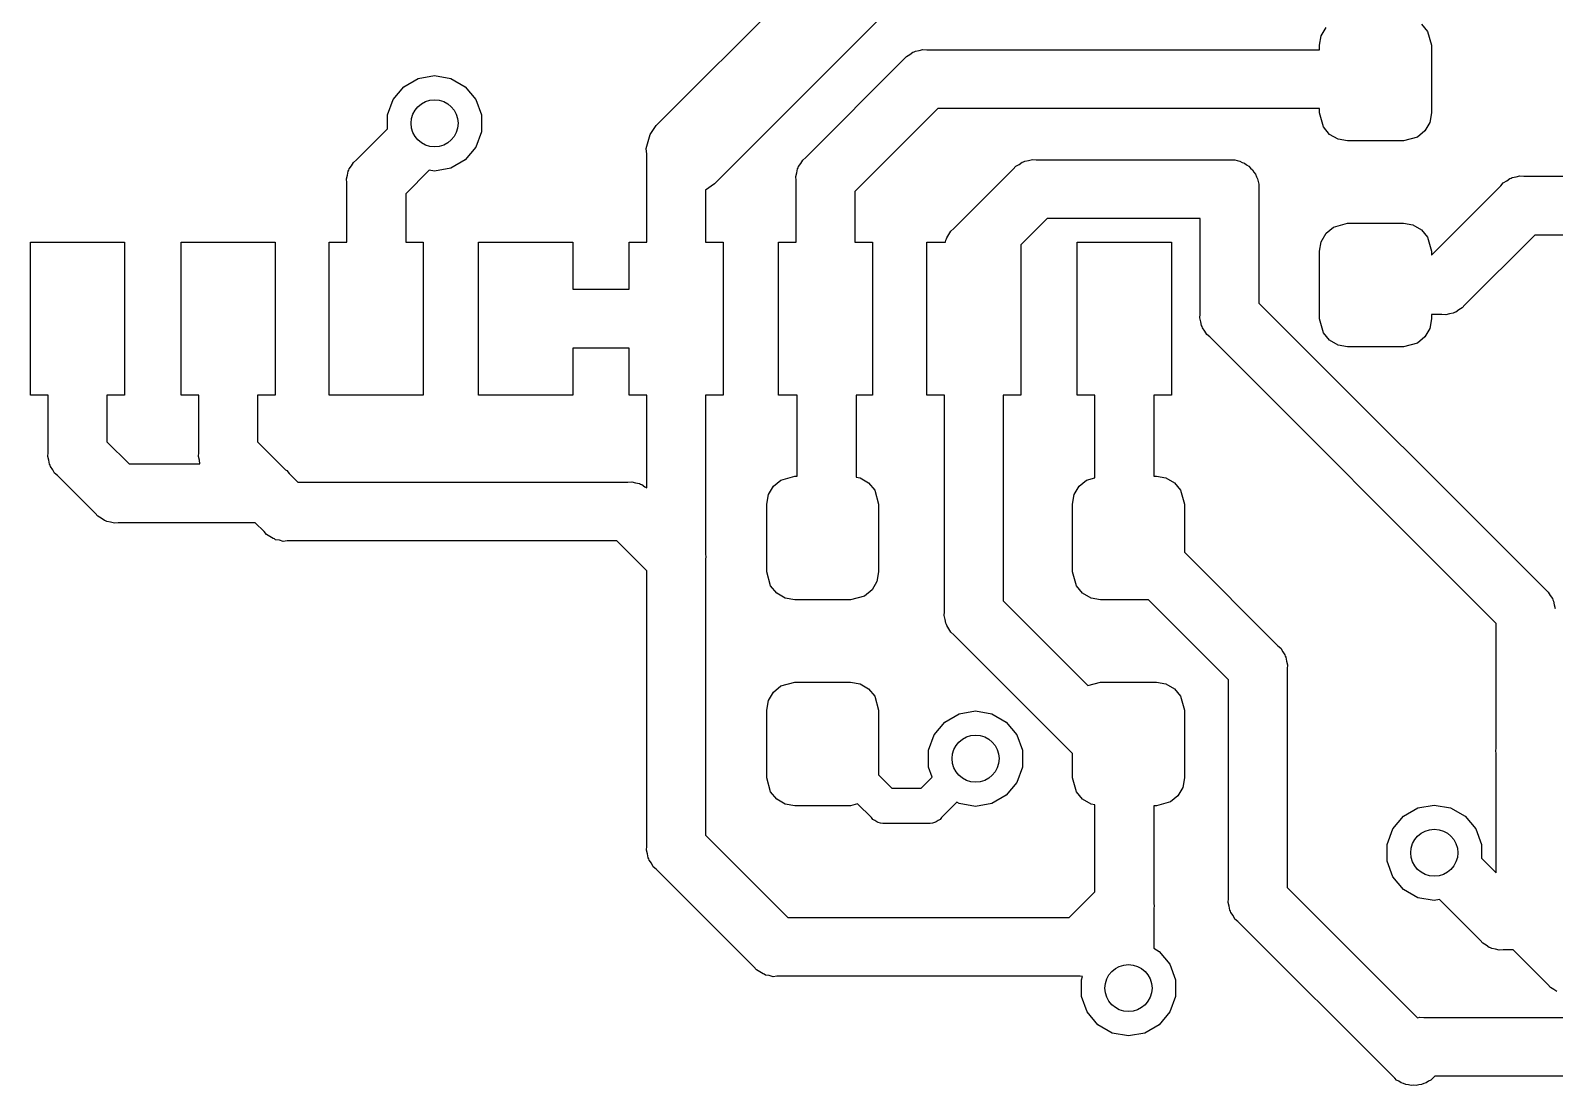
# Model space of a CAD drawing. Extents: x 41 to 175, y -135 to -43.
# Drawn here: x 44.16 to 57.12, y -134.98 to -126.01 of the extents above; entities that cross this region are included whole.
import ezdxf

# ---------------------------------------------------------------- set-up
doc = ezdxf.new("R2010")
doc.units = 0
doc.header["$MEASUREMENT"] = 0
doc.layers.add('BLACK', color=7, linetype='CONTINUOUS')

msp = doc.modelspace()

# ---------------------------------------------------------------- linework, layer by layer
at = {"layer": 'BLACK', "linetype": 'CONTINUOUS'}
for p, q in [((49.4855, -126.819), (53.1176, -123.187)), ((53.5209, -123.774), (49.9805, -127.314)), ((55.125, -126.137), (55.1393, -126.056)), ((55.1393, -126.056), (55.1806, -125.985)), ((55.9902, -125.956), (56.0432, -126.019)), ((56.0432, -126.019), (56.075, -126.137)), ((51.6405, -126.214), (51.6677, -126.195)), ((51.6677, -126.195), (51.6785, -126.192)), ((51.6785, -126.192), (51.6882, -126.186)), ((51.6882, -126.186), (51.7208, -126.181)), ((51.7208, -126.181), (51.7529, -126.172)), ((51.7529, -126.172), (51.7859, -126.175)), ((51.7859, -126.175), (55.125, -126.175)), ((55.125, -126.175), (55.125, -126.137)), ((56.075, -126.137), (56.075, -126.712)), ((50.7556, -127.091), (51.5905, -126.256)), ((51.5905, -126.256), (51.6118, -126.231)), ((51.6118, -126.231), (51.6405, -126.214)), ((47.3389, -126.489), (47.4611, -126.418)), ((47.4611, -126.418), (47.6, -126.394)), ((47.6, -126.394), (47.7389, -126.418)), ((47.7389, -126.418), (47.8611, -126.489)), ((47.2482, -126.597), (47.3389, -126.489)), ((47.8611, -126.489), (47.9518, -126.597)), ((47.2, -126.729), (47.2482, -126.597)), ((47.9518, -126.597), (48, -126.729)), ((51.8786, -126.675), (51.1747, -127.379)), ((55.125, -126.675), (51.8786, -126.675)), ((55.125, -126.712), (55.125, -126.675)), ((55.1568, -126.831), (55.125, -126.712)), ((56.075, -126.712), (56.0607, -126.794)), ((46.9356, -127.111), (47.2, -126.846)), ((47.2, -126.846), (47.2, -126.729)), ((48, -126.729), (48, -126.871)), ((49.4326, -126.895), (49.4855, -126.819)), ((55.2098, -126.894), (55.1568, -126.831)), ((56.0607, -126.794), (56.0194, -126.865)), ((48, -126.871), (47.9518, -127.003)), ((49.4006, -127.014), (49.4326, -126.895)), ((55.2813, -126.936), (55.2098, -126.894)), ((55.3625, -126.95), (55.2813, -126.936)), ((55.8375, -126.95), (55.3625, -126.95)), ((55.9562, -126.918), (55.8375, -126.95)), ((56.0194, -126.865), (55.9562, -126.918)), ((46.9102, -127.132), (46.9356, -127.111)), ((47.8611, -127.111), (47.7389, -127.182)), ((47.9518, -127.003), (47.8611, -127.111)), ((49.4047, -127.061), (49.4006, -127.014)), ((49.4047, -127.81), (49.4047, -127.061)), ((50.7136, -127.141), (50.7302, -127.112)), ((50.7302, -127.112), (50.7556, -127.091)), ((52.6505, -127.115), (52.6825, -127.107)), ((52.6825, -127.107), (52.7156, -127.11)), ((52.7156, -127.11), (54.3815, -127.11)), ((54.3815, -127.11), (54.3815, -127.11)), ((54.3815, -127.11), (54.4037, -127.11)), ((54.4037, -127.11), (54.4246, -127.117)), ((46.8518, -127.273), (46.8604, -127.241)), ((46.8604, -127.241), (46.8661, -127.208)), ((46.8661, -127.208), (46.8717, -127.199)), ((46.8717, -127.199), (46.8746, -127.188)), ((46.8746, -127.188), (46.8936, -127.161)), ((46.8936, -127.161), (46.9102, -127.132)), ((47.5553, -127.198), (47.3547, -127.399)), ((47.6, -127.206), (47.5553, -127.198)), ((47.7389, -127.182), (47.6, -127.206)), ((50.6718, -127.253), (50.6804, -127.221)), ((50.6804, -127.221), (50.6861, -127.188)), ((50.6861, -127.188), (50.6917, -127.179)), ((50.6917, -127.179), (50.6946, -127.168)), ((50.6946, -127.168), (50.7136, -127.141)), ((52.0156, -127.695), (52.5202, -127.191)), ((52.5202, -127.191), (52.5415, -127.165)), ((52.5415, -127.165), (52.5702, -127.149)), ((52.5702, -127.149), (52.5974, -127.13)), ((52.5974, -127.13), (52.6082, -127.127)), ((52.6082, -127.127), (52.6179, -127.121)), ((52.6179, -127.121), (52.6505, -127.115)), ((54.4246, -127.117), (54.4465, -127.121)), ((54.4465, -127.121), (54.4657, -127.132)), ((54.4657, -127.132), (54.4866, -127.14)), ((54.4866, -127.14), (54.5036, -127.154)), ((54.5036, -127.154), (54.5228, -127.165)), ((54.5228, -127.165), (54.5371, -127.182)), ((54.5371, -127.182), (54.5541, -127.196)), ((54.5541, -127.196), (54.5652, -127.216)), ((54.5652, -127.216), (54.5795, -127.233)), ((54.5795, -127.233), (54.5871, -127.254)), ((46.8547, -127.306), (46.8518, -127.273)), ((46.8547, -127.81), (46.8547, -127.306)), ((49.9049, -127.367), (49.9047, -127.367)), ((49.9047, -127.367), (49.9047, -127.81)), ((49.9805, -127.314), (49.9049, -127.367)), ((50.6747, -127.286), (50.6718, -127.253)), ((50.6747, -127.81), (50.6747, -127.286)), ((54.5871, -127.254), (54.5982, -127.273)), ((54.5982, -127.273), (54.6021, -127.295)), ((54.6021, -127.295), (54.6096, -127.316)), ((54.6096, -127.316), (54.6096, -127.338)), ((54.6096, -127.338), (54.6096, -127.338)), ((54.6096, -127.338), (54.6096, -128.328)), ((56.075, -127.921), (56.6655, -127.331)), ((56.6655, -127.331), (56.6868, -127.306)), ((56.6868, -127.306), (56.7155, -127.289)), ((56.7155, -127.289), (56.7427, -127.27)), ((56.7427, -127.27), (56.7535, -127.267)), ((56.7535, -127.267), (56.7632, -127.261)), ((56.7632, -127.261), (56.7958, -127.256)), ((56.7958, -127.256), (56.8279, -127.247)), ((56.8279, -127.247), (56.8609, -127.25)), ((56.8609, -127.25), (59.4891, -127.25)), ((47.3547, -127.399), (47.3547, -127.81)), ((51.1747, -127.379), (51.1747, -127.81)), ((52.8082, -127.61), (52.5847, -127.833)), ((54.1096, -127.61), (52.8082, -127.61)), ((54.1096, -128.421), (54.1096, -127.61)), ((51.9546, -127.772), (51.9736, -127.745)), ((51.9736, -127.745), (51.9902, -127.716)), ((51.9902, -127.716), (52.0156, -127.695)), ((55.1393, -127.806), (55.1806, -127.735)), ((55.1806, -127.735), (55.2437, -127.682)), ((55.2437, -127.682), (55.3625, -127.65)), ((55.3625, -127.65), (55.8375, -127.65)), ((55.8375, -127.65), (55.9187, -127.664)), ((55.9187, -127.664), (55.9902, -127.706)), ((55.9902, -127.706), (56.0432, -127.769)), ((56.9536, -127.75), (56.3595, -128.344)), ((59.3964, -127.75), (56.9536, -127.75)), ((44.1647, -129.11), (44.1647, -127.81)), ((44.1647, -127.81), (44.9647, -127.81)), ((44.9647, -127.81), (44.9647, -129.11)), ((45.4447, -129.11), (45.4447, -127.81)), ((45.4447, -127.81), (46.2447, -127.81)), ((46.2447, -127.81), (46.2447, -129.11)), ((46.7047, -129.11), (46.7047, -127.81)), ((46.7047, -127.81), (46.8547, -127.81)), ((47.3547, -127.81), (47.5047, -127.81)), ((47.5047, -127.81), (47.5047, -129.11)), ((47.9747, -129.11), (47.9747, -127.81)), ((47.9747, -127.81), (48.7747, -127.81)), ((48.7747, -127.81), (48.7747, -128.21)), ((49.2547, -128.21), (49.2547, -127.81)), ((49.2547, -127.81), (49.4047, -127.81)), ((49.9047, -127.81), (50.0547, -127.81)), ((50.0547, -127.81), (50.0547, -129.11)), ((50.5247, -129.11), (50.5247, -127.81)), ((50.5247, -127.81), (50.6747, -127.81)), ((51.1747, -127.81), (51.3247, -127.81)), ((51.3247, -127.81), (51.3247, -129.11)), ((51.7847, -129.11), (51.7847, -127.81)), ((51.7847, -127.81), (51.9432, -127.81)), ((51.9432, -127.81), (51.9461, -127.793)), ((51.9461, -127.793), (51.9517, -127.783)), ((51.9517, -127.783), (51.9546, -127.772)), ((52.5847, -127.833), (52.5847, -129.11)), ((53.0647, -129.11), (53.0647, -127.81)), ((53.0647, -127.81), (53.8647, -127.81)), ((53.8647, -127.81), (53.8647, -129.11)), ((55.125, -127.887), (55.1393, -127.806)), ((55.125, -128.463), (55.125, -127.887)), ((56.0432, -127.769), (56.075, -127.887)), ((56.075, -127.887), (56.075, -127.921)), ((48.7747, -128.21), (49.2547, -128.21)), ((54.6096, -128.328), (57.0441, -130.763)), ((56.2715, -128.408), (56.2618, -128.414)), ((56.2823, -128.405), (56.2715, -128.408)), ((56.3094, -128.386), (56.2823, -128.405)), ((56.3382, -128.369), (56.3094, -128.386)), ((56.3595, -128.344), (56.3382, -128.369)), ((54.1068, -128.454), (54.1096, -128.421)), ((54.1153, -128.486), (54.1068, -128.454)), ((54.1211, -128.519), (54.1153, -128.486)), ((54.1267, -128.528), (54.1211, -128.519)), ((54.1296, -128.539), (54.1267, -128.528)), ((55.1568, -128.581), (55.125, -128.463)), ((56.075, -128.463), (56.0607, -128.544)), ((56.1641, -128.425), (56.075, -128.425)), ((56.075, -128.425), (56.075, -128.463)), ((56.1971, -128.428), (56.1641, -128.425)), ((56.2292, -128.419), (56.1971, -128.428)), ((56.2618, -128.414), (56.2292, -128.419)), ((54.1486, -128.566), (54.1296, -128.539)), ((54.1652, -128.595), (54.1486, -128.566)), ((54.1906, -128.616), (54.1652, -128.595)), ((56.625, -131.051), (54.1906, -128.616)), ((55.2098, -128.644), (55.1568, -128.581)), ((55.2813, -128.686), (55.2098, -128.644)), ((56.0194, -128.615), (55.9562, -128.668)), ((56.0607, -128.544), (56.0194, -128.615)), ((49.2547, -128.71), (48.7747, -128.71)), ((48.7747, -128.71), (48.7747, -129.11)), ((49.2547, -129.11), (49.2547, -128.71)), ((55.3625, -128.7), (55.2813, -128.686)), ((55.8375, -128.7), (55.3625, -128.7)), ((55.9562, -128.668), (55.8375, -128.7)), ((44.3147, -129.11), (44.1647, -129.11)), ((44.3147, -129.599), (44.3147, -129.11)), ((44.9647, -129.11), (44.8147, -129.11)), ((44.8147, -129.11), (44.8147, -129.506)), ((45.5947, -129.11), (45.4447, -129.11)), ((45.5947, -129.599), (45.5947, -129.11)), ((46.2447, -129.11), (46.0947, -129.11)), ((46.0947, -129.11), (46.0947, -129.506)), ((47.5047, -129.11), (46.7047, -129.11)), ((48.7747, -129.11), (47.9747, -129.11)), ((49.4047, -129.11), (49.2547, -129.11)), ((49.4047, -129.898), (49.4047, -129.11)), ((50.0547, -129.11), (49.9047, -129.11)), ((49.9047, -129.11), (49.9047, -130.467)), ((50.6845, -129.11), (50.5247, -129.11)), ((50.6845, -129.8), (50.6845, -129.11)), ((51.3247, -129.11), (51.1845, -129.11)), ((51.1845, -129.11), (51.1845, -129.808)), ((51.9347, -129.11), (51.7847, -129.11)), ((51.9347, -130.951), (51.9347, -129.11)), ((52.5847, -129.11), (52.4347, -129.11)), ((52.4347, -129.11), (52.4347, -130.859)), ((53.2147, -129.11), (53.0647, -129.11)), ((53.2147, -129.813), (53.2147, -129.11)), ((53.8647, -129.11), (53.7147, -129.11)), ((53.7147, -129.11), (53.7147, -129.8)), ((44.8147, -129.506), (45.0036, -129.695)), ((46.0947, -129.506), (46.3335, -129.745)), ((44.3118, -129.632), (44.3147, -129.599)), ((44.3204, -129.664), (44.3118, -129.632)), ((44.3261, -129.696), (44.3204, -129.664)), ((44.3317, -129.706), (44.3261, -129.696)), ((45.0036, -129.695), (45.6059, -129.695)), ((45.5918, -129.632), (45.5947, -129.599)), ((45.6004, -129.664), (45.5918, -129.632)), ((45.6059, -129.695), (45.6004, -129.664)), ((44.3346, -129.717), (44.3317, -129.706)), ((44.3536, -129.744), (44.3346, -129.717)), ((44.3702, -129.773), (44.3536, -129.744)), ((44.3956, -129.794), (44.3702, -129.773)), ((44.7155, -130.114), (44.3956, -129.794)), ((46.3335, -129.745), (46.3432, -129.751)), ((46.3432, -129.751), (46.3645, -129.776)), ((46.3645, -129.776), (46.4386, -129.85)), ((50.4806, -129.885), (50.5437, -129.832)), ((50.5437, -129.832), (50.6625, -129.8)), ((50.6625, -129.8), (50.6845, -129.8)), ((51.1845, -129.808), (51.2187, -129.814)), ((51.2187, -129.814), (51.2902, -129.856)), ((53.0806, -129.885), (53.1437, -129.832)), ((53.1437, -129.832), (53.2147, -129.813)), ((53.7147, -129.8), (53.7375, -129.8)), ((53.7375, -129.8), (53.8187, -129.814)), ((53.8187, -129.814), (53.8902, -129.856)), ((46.4386, -129.85), (49.2438, -129.85)), ((49.2438, -129.85), (49.2768, -129.847)), ((49.2768, -129.847), (49.3088, -129.856)), ((49.3088, -129.856), (49.3415, -129.861)), ((49.3415, -129.861), (49.3512, -129.867)), ((49.3512, -129.867), (49.362, -129.87)), ((49.362, -129.87), (49.3891, -129.889)), ((49.3891, -129.889), (49.4047, -129.898)), ((50.425, -130.037), (50.4393, -129.956)), ((50.4393, -129.956), (50.4806, -129.885)), ((51.2902, -129.856), (51.3432, -129.919)), ((51.3432, -129.919), (51.375, -130.037)), ((53.025, -130.037), (53.0393, -129.956)), ((53.0393, -129.956), (53.0806, -129.885)), ((53.8902, -129.856), (53.9432, -129.919)), ((53.9432, -129.919), (53.975, -130.037)), ((50.425, -130.612), (50.425, -130.037)), ((51.375, -130.037), (51.375, -130.612)), ((53.025, -130.612), (53.025, -130.037)), ((53.975, -130.037), (53.975, -130.446)), ((44.7368, -130.139), (44.7155, -130.114)), ((44.7655, -130.156), (44.7368, -130.139)), ((44.7927, -130.175), (44.7655, -130.156)), ((44.8035, -130.178), (44.7927, -130.175)), ((44.8132, -130.184), (44.8035, -130.178)), ((44.8458, -130.189), (44.8132, -130.184)), ((44.8779, -130.198), (44.8458, -130.189)), ((44.9109, -130.195), (44.8779, -130.198)), ((46.0764, -130.195), (44.9109, -130.195)), ((46.1505, -130.269), (46.0764, -130.195)), ((46.1719, -130.294), (46.1505, -130.269)), ((46.2006, -130.311), (46.1719, -130.294)), ((46.2277, -130.33), (46.2006, -130.311)), ((46.2385, -130.333), (46.2277, -130.33)), ((46.2482, -130.339), (46.2385, -130.333)), ((46.2809, -130.344), (46.2482, -130.339)), ((46.3129, -130.353), (46.2809, -130.344)), ((46.3459, -130.35), (46.3129, -130.353)), ((49.1511, -130.35), (46.3459, -130.35)), ((49.4047, -130.604), (49.1511, -130.35)), ((49.9047, -130.467), (49.9076, -130.478)), ((49.9076, -130.478), (49.9047, -130.511)), ((53.975, -130.446), (54.7691, -131.241)), ((49.4047, -132.944), (49.4047, -130.604)), ((49.9047, -130.511), (49.9047, -132.851)), ((50.4568, -130.731), (50.425, -130.612)), ((50.5098, -130.794), (50.4568, -130.731)), ((51.3607, -130.694), (51.3194, -130.765)), ((51.375, -130.612), (51.3607, -130.694)), ((53.0568, -130.731), (53.025, -130.612)), ((53.1098, -130.794), (53.0568, -130.731)), ((50.5813, -130.836), (50.5098, -130.794)), ((50.6625, -130.85), (50.5813, -130.836)), ((51.1375, -130.85), (50.6625, -130.85)), ((51.2562, -130.818), (51.1375, -130.85)), ((51.3194, -130.765), (51.2562, -130.818)), ((52.4347, -130.859), (53.1549, -131.579)), ((53.1813, -130.836), (53.1098, -130.794)), ((53.2625, -130.85), (53.1813, -130.836)), ((53.6714, -130.85), (53.2625, -130.85)), ((54.35, -131.529), (53.6714, -130.85)), ((57.0441, -130.763), (57.0695, -130.784)), ((57.0695, -130.784), (57.086, -130.813)), ((57.086, -130.813), (57.1051, -130.84)), ((57.1051, -130.84), (57.108, -130.851)), ((57.108, -130.851), (57.1135, -130.86)), ((57.1135, -130.86), (57.1193, -130.893)), ((51.9318, -130.984), (51.9347, -130.951)), ((51.9404, -131.016), (51.9318, -130.984)), ((57.1193, -130.893), (57.1279, -130.925)), ((51.9461, -131.049), (51.9404, -131.016)), ((51.9517, -131.059), (51.9461, -131.049)), ((51.9546, -131.069), (51.9517, -131.059)), ((51.9736, -131.097), (51.9546, -131.069)), ((51.9902, -131.125), (51.9736, -131.097)), ((52.0156, -131.147), (51.9902, -131.125)), ((56.625, -132.117), (56.625, -131.051)), ((53.025, -132.156), (52.0156, -131.147)), ((54.7691, -131.241), (54.7945, -131.262)), ((54.7945, -131.262), (54.811, -131.291)), ((54.811, -131.291), (54.8301, -131.318)), ((54.8301, -131.318), (54.833, -131.329)), ((54.833, -131.329), (54.8385, -131.338)), ((54.8385, -131.338), (54.8443, -131.371)), ((54.8443, -131.371), (54.8529, -131.403)), ((54.8529, -131.403), (54.85, -131.436)), ((54.85, -131.436), (54.85, -133.296)), ((50.4393, -131.706), (50.4806, -131.635)), ((50.4806, -131.635), (50.5437, -131.582)), ((50.5437, -131.582), (50.6625, -131.55)), ((50.6625, -131.55), (51.1375, -131.55)), ((51.1375, -131.55), (51.2187, -131.564)), ((51.2187, -131.564), (51.2902, -131.606)), ((51.2902, -131.606), (51.3432, -131.669)), ((53.1549, -131.579), (53.2625, -131.55)), ((53.2625, -131.55), (53.7375, -131.55)), ((53.7375, -131.55), (53.8187, -131.564)), ((53.8187, -131.564), (53.8902, -131.606)), ((53.8902, -131.606), (53.9432, -131.669)), ((54.35, -133.389), (54.35, -131.529)), ((50.425, -131.787), (50.4393, -131.706)), ((51.3432, -131.669), (51.375, -131.787)), ((53.9432, -131.669), (53.975, -131.787)), ((50.425, -132.362), (50.425, -131.787)), ((51.375, -131.787), (51.375, -132.338)), ((51.8482, -131.997), (51.9389, -131.889)), ((51.9389, -131.889), (52.0611, -131.818)), ((52.0611, -131.818), (52.2, -131.794)), ((52.2, -131.794), (52.3389, -131.818)), ((52.3389, -131.818), (52.4611, -131.889)), ((52.4611, -131.889), (52.5518, -131.997)), ((53.975, -131.787), (53.975, -132.362)), ((51.8, -132.129), (51.8482, -131.997)), ((52.5518, -131.997), (52.6, -132.129)), ((51.8, -132.271), (51.8, -132.129)), ((52.6, -132.129), (52.6, -132.271)), ((53.025, -132.362), (53.025, -132.156)), ((56.6221, -132.128), (56.625, -132.117)), ((56.625, -132.161), (56.6221, -132.128)), ((56.625, -133.171), (56.625, -132.161)), ((51.8313, -132.357), (51.8, -132.271)), ((52.6, -132.271), (52.5518, -132.403)), ((50.4568, -132.481), (50.425, -132.362)), ((51.375, -132.338), (51.4871, -132.45)), ((51.7379, -132.45), (51.8313, -132.357)), ((52.5518, -132.403), (52.4611, -132.511)), ((53.0568, -132.481), (53.025, -132.362)), ((53.975, -132.362), (53.9607, -132.444)), ((50.5098, -132.544), (50.4568, -132.481)), ((50.5813, -132.586), (50.5098, -132.544)), ((51.4871, -132.45), (51.7379, -132.45)), ((52.4611, -132.511), (52.3389, -132.582)), ((53.1098, -132.544), (53.0568, -132.481)), ((53.1813, -132.586), (53.1098, -132.544)), ((53.9194, -132.515), (53.8562, -132.568)), ((53.9607, -132.444), (53.9194, -132.515)), ((50.6625, -132.6), (50.5813, -132.586)), ((51.1375, -132.6), (50.6625, -132.6)), ((51.1969, -132.584), (51.1375, -132.6)), ((51.3143, -132.701), (51.1969, -132.584)), ((52.0417, -132.57), (51.9107, -132.701)), ((52.0611, -132.582), (52.0417, -132.57)), ((52.2, -132.606), (52.0611, -132.582)), ((52.3389, -132.582), (52.2, -132.606)), ((53.2147, -132.592), (53.1813, -132.586)), ((53.2147, -133.332), (53.2147, -132.592)), ((53.7375, -132.6), (53.7147, -132.6)), ((53.7147, -132.6), (53.7147, -133.424)), ((53.8562, -132.568), (53.7375, -132.6)), ((55.8389, -132.689), (55.9611, -132.618)), ((55.9611, -132.618), (56.1, -132.594)), ((56.1, -132.594), (56.2389, -132.618)), ((56.2389, -132.618), (56.3611, -132.689)), ((51.3271, -132.717), (51.3143, -132.701)), ((51.3443, -132.727), (51.3271, -132.717)), ((51.3606, -132.738), (51.3443, -132.727)), ((51.3671, -132.74), (51.3606, -132.738)), ((51.3729, -132.743), (51.3671, -132.74)), ((51.3925, -132.747), (51.3729, -132.743)), ((51.4117, -132.752), (51.3925, -132.747)), ((51.4315, -132.75), (51.4117, -132.752)), ((51.7935, -132.75), (51.4315, -132.75)), ((51.8133, -132.752), (51.7935, -132.75)), ((51.8325, -132.747), (51.8133, -132.752)), ((51.8521, -132.743), (51.8325, -132.747)), ((51.8579, -132.74), (51.8521, -132.743)), ((51.8644, -132.738), (51.8579, -132.74)), ((51.8807, -132.727), (51.8644, -132.738)), ((51.8979, -132.717), (51.8807, -132.727)), ((51.9107, -132.701), (51.8979, -132.717)), ((55.7, -132.929), (55.7482, -132.797)), ((55.7482, -132.797), (55.8389, -132.689)), ((56.3611, -132.689), (56.4518, -132.797)), ((56.4518, -132.797), (56.5, -132.929)), ((49.9047, -132.851), (50.6036, -133.55)), ((55.7, -133.071), (55.7, -132.929)), ((56.5, -132.929), (56.5, -133.046)), ((49.4018, -132.977), (49.4047, -132.944)), ((49.4104, -133.009), (49.4018, -132.977)), ((49.4161, -133.042), (49.4104, -133.009)), ((49.4217, -133.051), (49.4161, -133.042)), ((49.4246, -133.062), (49.4217, -133.051)), ((49.4436, -133.089), (49.4246, -133.062)), ((55.7482, -133.203), (55.7, -133.071)), ((56.5, -133.046), (56.625, -133.171)), ((49.4602, -133.118), (49.4436, -133.089)), ((49.4856, -133.139), (49.4602, -133.118)), ((50.3155, -133.969), (49.4856, -133.139)), ((52.9964, -133.55), (53.2147, -133.332)), ((54.85, -133.296), (55.9564, -134.403)), ((55.8389, -133.311), (55.7482, -133.203)), ((55.9611, -133.382), (55.8389, -133.311)), ((53.7147, -133.424), (53.7176, -133.457)), ((53.7176, -133.457), (53.7147, -133.468)), ((54.3471, -133.422), (54.35, -133.389)), ((54.3557, -133.454), (54.3471, -133.422)), ((54.3615, -133.487), (54.3557, -133.454)), ((56.1, -133.406), (55.9611, -133.382)), ((56.1447, -133.398), (56.1, -133.406)), ((56.4905, -133.744), (56.1447, -133.398)), ((50.6036, -133.55), (52.9964, -133.55)), ((53.7147, -133.468), (53.7147, -133.812)), ((54.367, -133.496), (54.3615, -133.487)), ((54.3699, -133.507), (54.367, -133.496)), ((54.389, -133.534), (54.3699, -133.507)), ((54.4055, -133.563), (54.389, -133.534)), ((54.4309, -133.584), (54.4055, -133.563)), ((55.7637, -134.917), (54.4309, -133.584)), ((53.7147, -133.812), (53.7611, -133.839)), ((53.7611, -133.839), (53.8518, -133.947)), ((56.5118, -133.769), (56.4905, -133.744)), ((56.5405, -133.786), (56.5118, -133.769)), ((56.5677, -133.805), (56.5405, -133.786)), ((56.5785, -133.808), (56.5677, -133.805)), ((56.5882, -133.814), (56.5785, -133.808)), ((56.6208, -133.819), (56.5882, -133.814)), ((56.6529, -133.828), (56.6208, -133.819)), ((56.6859, -133.825), (56.6529, -133.828)), ((56.7714, -133.825), (56.6859, -133.825)), ((57.0655, -134.119), (56.7714, -133.825)), ((50.3368, -133.994), (50.3155, -133.969)), ((53.8518, -133.947), (53.9, -134.079)), ((50.3655, -134.011), (50.3368, -133.994)), ((50.3927, -134.03), (50.3655, -134.011)), ((50.4035, -134.033), (50.3927, -134.03)), ((50.4132, -134.039), (50.4035, -134.033)), ((50.4458, -134.044), (50.4132, -134.039)), ((50.4779, -134.053), (50.4458, -134.044)), ((50.5109, -134.05), (50.4779, -134.053)), ((53.0891, -134.05), (50.5109, -134.05)), ((53.1101, -134.052), (53.0891, -134.05)), ((53.1, -134.079), (53.1101, -134.052)), ((53.1, -134.221), (53.1, -134.079)), ((53.9, -134.079), (53.9, -134.221)), ((53.1482, -134.353), (53.1, -134.221)), ((53.9, -134.221), (53.8518, -134.353)), ((57.0868, -134.144), (57.0655, -134.119)), ((57.1156, -134.161), (57.0868, -134.144)), ((57.1427, -134.18), (57.1156, -134.161)), ((53.2389, -134.461), (53.1482, -134.353)), ((53.8518, -134.353), (53.7611, -134.461)), ((53.3611, -134.532), (53.2389, -134.461)), ((53.7611, -134.461), (53.6389, -134.532)), ((55.9564, -134.403), (55.9778, -134.397)), ((55.9778, -134.397), (56.0109, -134.4)), ((56.0109, -134.4), (72.4464, -134.4)), ((53.5, -134.556), (53.3611, -134.532)), ((53.6389, -134.532), (53.5, -134.556)), ((55.7794, -134.933), (55.7637, -134.917)), ((55.7637, -134.917), (55.7637, -134.917)), ((55.7995, -134.942), (55.7794, -134.933)), ((55.8177, -134.955), (55.7995, -134.942)), ((55.8392, -134.961), (55.8177, -134.955)), ((55.8593, -134.97), (55.8392, -134.961)), ((55.8814, -134.972), (55.8593, -134.97)), ((55.9029, -134.978), (55.8814, -134.972)), ((55.925, -134.976), (55.9029, -134.978)), ((55.9471, -134.978), (55.925, -134.976)), ((55.9686, -134.972), (55.9471, -134.978)), ((55.9907, -134.97), (55.9686, -134.972)), ((56.0108, -134.961), (55.9907, -134.97)), ((56.0323, -134.955), (56.0108, -134.961)), ((56.0505, -134.942), (56.0323, -134.955)), ((56.0706, -134.933), (56.0505, -134.942)), ((56.0863, -134.917), (56.0706, -134.933)), ((56.1035, -134.9), (56.0863, -134.917)), ((56.0863, -134.917), (56.0863, -134.917)), ((72.5391, -134.9), (56.1035, -134.9))]:
    msp.add_line(p, q, dxfattribs=at)
at = {"layer": 'BLACK'}
for centre in [(47.6, -126.8), (52.2, -132.2), (56.1, -133), (53.5, -134.15)]:
    msp.add_circle(centre, 0.2, dxfattribs=at)

doc.saveas('drawing.dxf')
